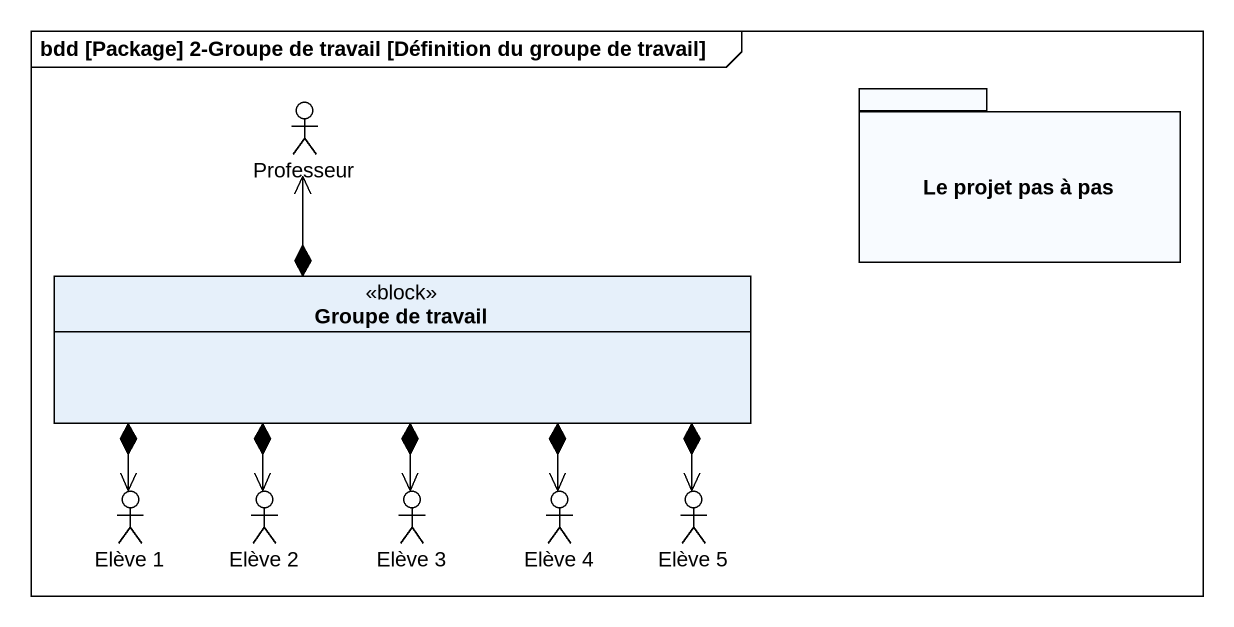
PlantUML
@startuml
mainframe bdd [Package] 2-Groupe de travail [Définition du groupe de travail]
allowmixing
hide circle
hide empty members
actor Professeur
package "Le projet pas à pas" as Le_projet_pas_à_pas {
}
class "Groupe de travail" as Groupe_de_travail <<block>>
actor "Elève 1" as Elève_1
actor "Elève 2" as Elève_2
actor "Elève 3" as Elève_3
actor "Elève 4" as Elève_4
actor "Elève 5" as Elève_5
Groupe_de_travail *-up-> Professeur
Groupe_de_travail *--> Elève_1
Groupe_de_travail *--> Elève_2
Groupe_de_travail *--> Elève_3
Groupe_de_travail *--> Elève_4
Groupe_de_travail *--> Elève_5
@enduml
